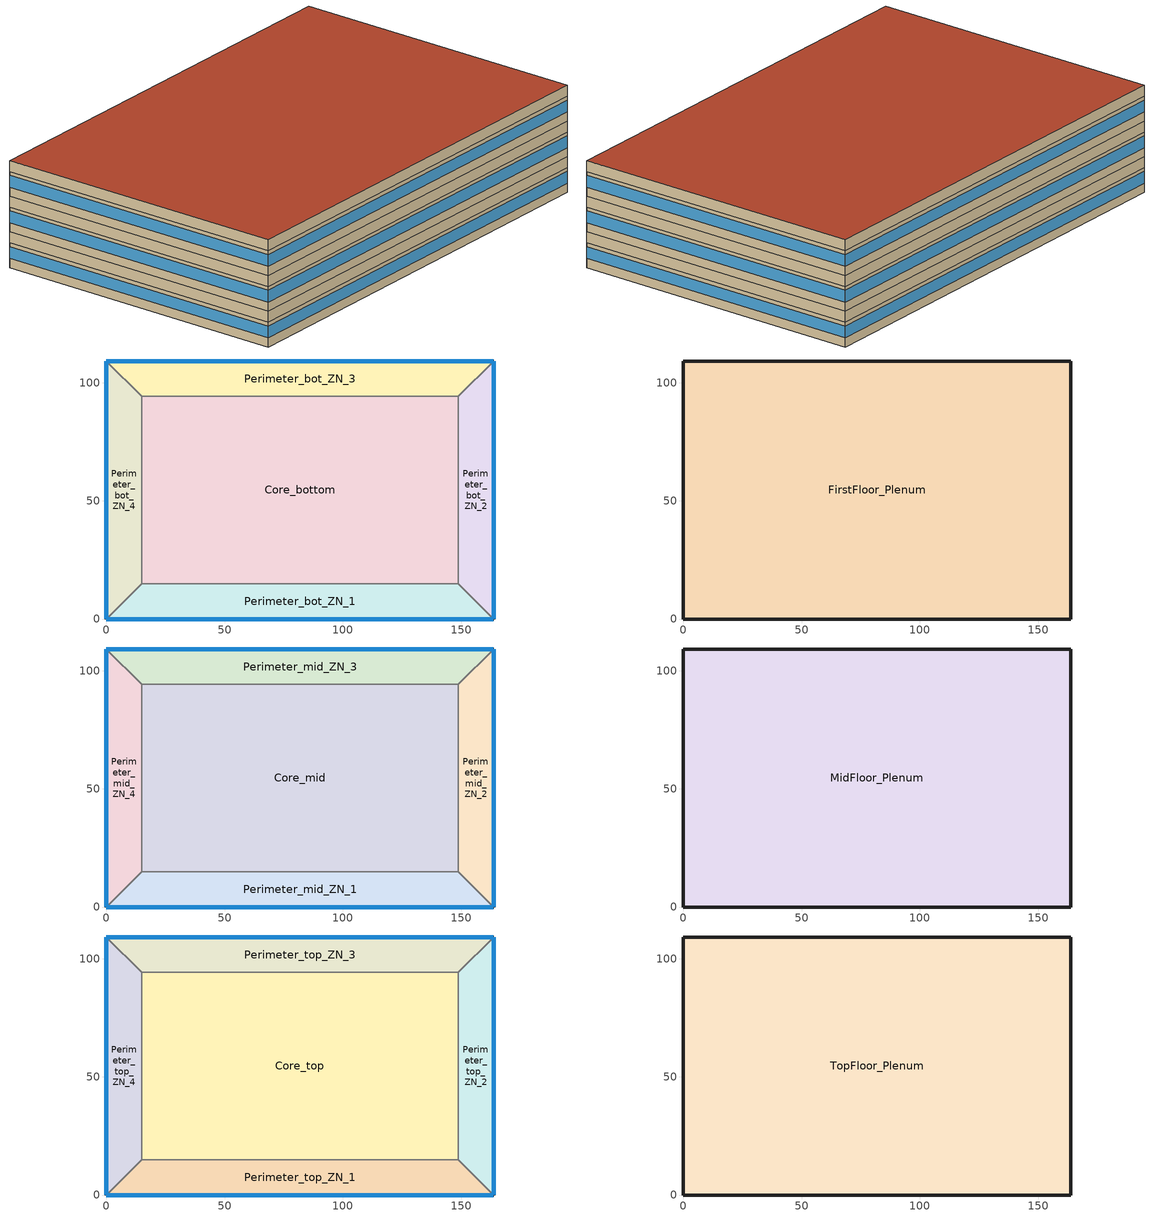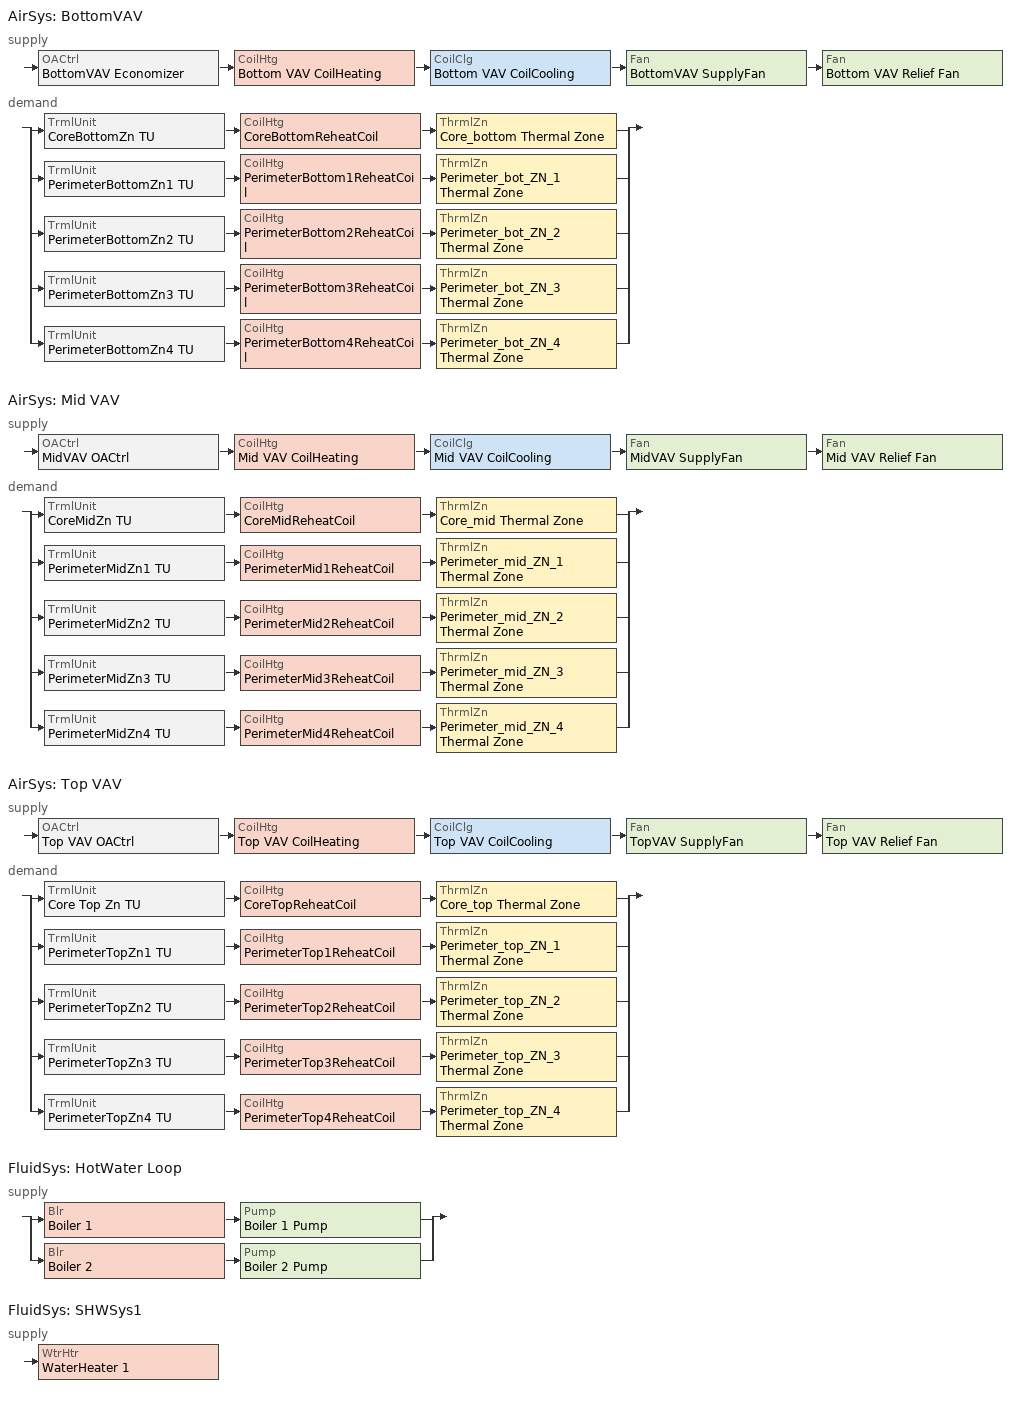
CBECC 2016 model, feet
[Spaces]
Core_bottom
 floor ground (Base_CZ12-SlabOnOrBelowGradeF073): 148.75,94.16 148.75,15 15,15 15,94.16 z0
 wall to Perimeter_bot_ZN_2 (NACM_Interior Wall): 148.75,15 148.75,94.16 z0:9
 wall to Perimeter_bot_ZN_3 (NACM_Interior Wall): 148.75,94.16 15,94.16 z0:9
 wall to Perimeter_bot_ZN_1 (NACM_Interior Wall): 15,15 148.75,15 z0:9
 wall to Perimeter_bot_ZN_4 (NACM_Interior Wall): 15,94.16 15,15 z0:9
Perimeter_bot_ZN_2
 floor ground (Base_CZ12-SlabOnOrBelowGradeF073): 163.75,109.17 163.75,0 148.75,15 148.75,94.16 z0
 wall outside (Base_CZ12-NonresMetalFrameWallU062): 163.75,0 163.75,109.17 z0:9
 wall to Perimeter_bot_ZN_1 (NACM_Interior Wall): 148.75,15 163.75,0 z0:9
 wall to Perimeter_bot_ZN_3 (NACM_Interior Wall): 163.75,109.17 148.75,94.16 z0:9
 window (Base_AllCZ_FixedWindowU36): 163.75,0.01 163.75,109.16 z3.35:7.64
Perimeter_bot_ZN_3
 floor ground (Base_CZ12-SlabOnOrBelowGradeF073): 163.75,109.17 148.75,94.16 15,94.16 0,109.17 z0
 wall outside (Base_CZ12-NonresMetalFrameWallU062): 163.75,109.17 0,109.17 z0:9
 wall to Perimeter_bot_ZN_4 (NACM_Interior Wall): 0,109.17 15,94.16 z0:9
 window (Base_AllCZ_FixedWindowU36): 163.75,109.17 0,109.17 z3.35:7.64
Perimeter_bot_ZN_1
 floor ground (Base_CZ12-SlabOnOrBelowGradeF073): 148.75,15 163.75,0 0,0 15,15 z0
 wall outside (Base_CZ12-NonresMetalFrameWallU062): 0,0 163.75,0 z0:9
 wall to Perimeter_bot_ZN_4 (NACM_Interior Wall): 15,15 0,0 z0:9
 window (Base_AllCZ_FixedWindowU36): 0,0 163.75,0 z3.35:7.64
Perimeter_bot_ZN_4
 floor ground (Base_CZ12-SlabOnOrBelowGradeF073): 0,109.17 15,94.16 15,15 0,0 z0
 wall outside (Base_CZ12-NonresMetalFrameWallU062): 0,109.17 0,0 z0:9
 window (Base_AllCZ_FixedWindowU36): 0,109.16 0,0.01 z3.35:7.64
FirstFloor_Plenum
 floor to Core_bottom (NACM_Drop Ceiling): 148.75,94.16 148.75,15 15,15 15,94.16 z9
 floor to Perimeter_bot_ZN_1 (NACM_Drop Ceiling): 148.75,15 163.75,0 0,0 15,15 z9
 floor to Perimeter_bot_ZN_2 (NACM_Drop Ceiling): 163.75,109.17 163.75,0 148.75,15 148.75,94.16 z9
 floor to Perimeter_bot_ZN_3 (NACM_Drop Ceiling): 163.75,109.17 148.75,94.16 15,94.16 0,109.17 z9
 floor to Perimeter_bot_ZN_4 (NACM_Drop Ceiling): 0,109.17 15,94.16 15,15 0,0 z9
 wall outside (Base_CZ12-NonresMetalFrameWallU062): 163.75,0 163.75,109.17 0,109.17 0,0 163.75,0 z9:13
Core_mid
 floor to FirstFloor_Plenum (NACM_Interior Floor): 148.75,94.16 148.75,15 15,15 15,94.16 z13
 wall to Perimeter_mid_ZN_2 (NACM_Interior Wall): 148.75,15 148.75,94.16 z13:22
 wall to Perimeter_mid_ZN_3 (NACM_Interior Wall): 148.75,94.16 15,94.16 z13:22
 wall to Perimeter_mid_ZN_1 (NACM_Interior Wall): 15,15 148.75,15 z13:22
 wall to Perimeter_mid_ZN_4 (NACM_Interior Wall): 15,94.16 15,15 z13:22
Perimeter_mid_ZN_2
 floor to FirstFloor_Plenum (NACM_Interior Floor): 163.75,109.17 163.75,0 148.75,15 148.75,94.16 z13
 wall outside (Base_CZ12-NonresMetalFrameWallU062): 163.75,0 163.75,109.17 z13:22
 wall to Perimeter_mid_ZN_1 (NACM_Interior Wall): 148.75,15 163.75,0 z13:22
 wall to Perimeter_mid_ZN_3 (NACM_Interior Wall): 163.75,109.17 148.75,94.16 z13:22
 window (Base_AllCZ_FixedWindowU36): 163.75,0.01 163.75,109.16 z16.35:20.64
Perimeter_mid_ZN_3
 floor to FirstFloor_Plenum (NACM_Interior Floor): 163.75,109.17 148.75,94.16 15,94.16 0,109.17 z13
 wall outside (Base_CZ12-NonresMetalFrameWallU062): 163.75,109.17 0,109.17 z13:22
 wall to Perimeter_mid_ZN_4 (NACM_Interior Wall): 0,109.17 15,94.16 z13:22
 window (Base_AllCZ_FixedWindowU36): 163.75,109.17 0,109.17 z16.35:20.64
Perimeter_mid_ZN_1
 floor to FirstFloor_Plenum (NACM_Interior Floor): 148.75,15 163.75,0 0,0 15,15 z13
 wall outside (Base_CZ12-NonresMetalFrameWallU062): 0,0 163.75,0 z13:22
 wall to Perimeter_mid_ZN_4 (NACM_Interior Wall): 15,15 0,0 z13:22
 window (Base_AllCZ_FixedWindowU36): 0,0 163.75,0 z16.35:20.64
Perimeter_mid_ZN_4
 floor to FirstFloor_Plenum (NACM_Interior Floor): 0,109.17 15,94.16 15,15 0,0 z13
 wall outside (Base_CZ12-NonresMetalFrameWallU062): 0,109.17 0,0 z13:22
 window (Base_AllCZ_FixedWindowU36): 0,109.16 0,0.01 z16.35:20.64
MidFloor_Plenum
 floor to Core_mid (NACM_Drop Ceiling): 148.75,94.16 148.75,15 15,15 15,94.16 z22
 floor to Perimeter_mid_ZN_1 (NACM_Drop Ceiling): 148.75,15 163.75,0 0,0 15,15 z22
 floor to Perimeter_mid_ZN_2 (NACM_Drop Ceiling): 163.75,109.17 163.75,0 148.75,15 148.75,94.16 z22
 floor to Perimeter_mid_ZN_3 (NACM_Drop Ceiling): 163.75,109.17 148.75,94.16 15,94.16 0,109.17 z22
 floor to Perimeter_mid_ZN_4 (NACM_Drop Ceiling): 0,109.17 15,94.16 15,15 0,0 z22
 wall outside (Base_CZ12-NonresMetalFrameWallU062): 163.75,0 163.75,109.17 0,109.17 0,0 163.75,0 z22:26
Core_top
 floor to MidFloor_Plenum (NACM_Interior Floor): 148.75,94.16 148.75,15 15,15 15,94.16 z26
 wall to Perimeter_top_ZN_2 (NACM_Interior Wall): 148.75,15 148.75,94.16 z26:35
 wall to Perimeter_top_ZN_3 (NACM_Interior Wall): 148.75,94.16 15,94.16 z26:35
 wall to Perimeter_top_ZN_1 (NACM_Interior Wall): 15,15 148.75,15 z26:35
 wall to Perimeter_top_ZN_4 (NACM_Interior Wall): 15,94.16 15,15 z26:35
Perimeter_top_ZN_2
 floor to MidFloor_Plenum (NACM_Interior Floor): 163.75,109.17 163.75,0 148.75,15 148.75,94.16 z26
 wall outside (Base_CZ12-NonresMetalFrameWallU062): 163.75,0 163.75,109.17 z26:35
 wall to Perimeter_top_ZN_1 (NACM_Interior Wall): 148.75,15 163.75,0 z26:35
 wall to Perimeter_top_ZN_3 (NACM_Interior Wall): 163.75,109.17 148.75,94.16 z26:35
 window (Base_AllCZ_FixedWindowU36): 163.75,0.01 163.75,109.16 z29.35:33.64
Perimeter_top_ZN_3
 floor to MidFloor_Plenum (NACM_Interior Floor): 163.75,109.17 148.75,94.16 15,94.16 0,109.17 z26
 wall outside (Base_CZ12-NonresMetalFrameWallU062): 163.75,109.17 0,109.17 z26:35
 wall to Perimeter_top_ZN_4 (NACM_Interior Wall): 0,109.17 15,94.16 z26:35
 window (Base_AllCZ_FixedWindowU36): 163.75,109.17 0,109.17 z29.35:33.64
Perimeter_top_ZN_1
 floor to MidFloor_Plenum (NACM_Interior Floor): 148.75,15 163.75,0 0,0 15,15 z26
 wall outside (Base_CZ12-NonresMetalFrameWallU062): 0,0 163.75,0 z26:35
 wall to Perimeter_top_ZN_4 (NACM_Interior Wall): 15,15 0,0 z26:35
 window (Base_AllCZ_FixedWindowU36): 0,0 163.75,0 z29.35:33.64
Perimeter_top_ZN_4
 floor to MidFloor_Plenum (NACM_Interior Floor): 0,109.17 15,94.16 15,15 0,0 z26
 wall outside (Base_CZ12-NonresMetalFrameWallU062): 0,109.17 0,0 z26:35
 window (Base_AllCZ_FixedWindowU36): 0,109.16 0,0.01 z29.35:33.64
TopFloor_Plenum
 floor to Core_top (NACM_Drop Ceiling): 148.75,94.16 148.75,15 15,15 15,94.16 z35
 floor to Perimeter_top_ZN_1 (NACM_Drop Ceiling): 148.75,15 163.75,0 0,0 15,15 z35
 floor to Perimeter_top_ZN_2 (NACM_Drop Ceiling): 163.75,109.17 163.75,0 148.75,15 148.75,94.16 z35
 floor to Perimeter_top_ZN_3 (NACM_Drop Ceiling): 163.75,109.17 148.75,94.16 15,94.16 0,109.17 z35
 floor to Perimeter_top_ZN_4 (NACM_Drop Ceiling): 0,109.17 15,94.16 15,15 0,0 z35
 wall outside (Base_CZ12-NonresMetalFrameWallU062): 163.75,0 163.75,109.17 0,109.17 0,0 163.75,0 z35:39
 roof outside (Base_CZ12-FlatNonresWoodFramingAndOtherRoofU034): 163.75,0 163.75,109.17 0,109.17 0,0 z39
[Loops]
AirSys 'BottomVAV'
 supply: OACtrl 'BottomVAV Economizer' > CoilHtg 'Bottom VAV CoilHeating' > CoilClg 'Bottom VAV CoilCooling' > Fan 'BottomVAV SupplyFan' > Fan 'Bottom VAV Relief Fan'
 demand: split
  | TrmlUnit 'CoreBottomZn TU' > CoilHtg 'CoreBottomReheatCoil' > ThrmlZn 'Core_bottom Thermal Zone'
  | TrmlUnit 'PerimeterBottomZn1 TU' > CoilHtg 'PerimeterBottom1ReheatCoil' > ThrmlZn 'Perimeter_bot_ZN_1 Thermal Zone'
  | TrmlUnit 'PerimeterBottomZn2 TU' > CoilHtg 'PerimeterBottom2ReheatCoil' > ThrmlZn 'Perimeter_bot_ZN_2 Thermal Zone'
  | TrmlUnit 'PerimeterBottomZn3 TU' > CoilHtg 'PerimeterBottom3ReheatCoil' > ThrmlZn 'Perimeter_bot_ZN_3 Thermal Zone'
  | TrmlUnit 'PerimeterBottomZn4 TU' > CoilHtg 'PerimeterBottom4ReheatCoil' > ThrmlZn 'Perimeter_bot_ZN_4 Thermal Zone'
AirSys 'Mid VAV'
 supply: OACtrl 'MidVAV OACtrl' > CoilHtg 'Mid VAV CoilHeating' > CoilClg 'Mid VAV CoilCooling' > Fan 'MidVAV SupplyFan' > Fan 'Mid VAV Relief Fan'
 demand: split
  | TrmlUnit 'CoreMidZn TU' > CoilHtg 'CoreMidReheatCoil' > ThrmlZn 'Core_mid Thermal Zone'
  | TrmlUnit 'PerimeterMidZn1 TU' > CoilHtg 'PerimeterMid1ReheatCoil' > ThrmlZn 'Perimeter_mid_ZN_1 Thermal Zone'
  | TrmlUnit 'PerimeterMidZn2 TU' > CoilHtg 'PerimeterMid2ReheatCoil' > ThrmlZn 'Perimeter_mid_ZN_2 Thermal Zone'
  | TrmlUnit 'PerimeterMidZn3 TU' > CoilHtg 'PerimeterMid3ReheatCoil' > ThrmlZn 'Perimeter_mid_ZN_3 Thermal Zone'
  | TrmlUnit 'PerimeterMidZn4 TU' > CoilHtg 'PerimeterMid4ReheatCoil' > ThrmlZn 'Perimeter_mid_ZN_4 Thermal Zone'
AirSys 'Top VAV'
 supply: OACtrl 'Top VAV OACtrl' > CoilHtg 'Top VAV CoilHeating' > CoilClg 'Top VAV CoilCooling' > Fan 'TopVAV SupplyFan' > Fan 'Top VAV Relief Fan'
 demand: split
  | TrmlUnit 'Core Top Zn TU' > CoilHtg 'CoreTopReheatCoil' > ThrmlZn 'Core_top Thermal Zone'
  | TrmlUnit 'PerimeterTopZn1 TU' > CoilHtg 'PerimeterTop1ReheatCoil' > ThrmlZn 'Perimeter_top_ZN_1 Thermal Zone'
  | TrmlUnit 'PerimeterTopZn2 TU' > CoilHtg 'PerimeterTop2ReheatCoil' > ThrmlZn 'Perimeter_top_ZN_2 Thermal Zone'
  | TrmlUnit 'PerimeterTopZn3 TU' > CoilHtg 'PerimeterTop3ReheatCoil' > ThrmlZn 'Perimeter_top_ZN_3 Thermal Zone'
  | TrmlUnit 'PerimeterTopZn4 TU' > CoilHtg 'PerimeterTop4ReheatCoil' > ThrmlZn 'Perimeter_top_ZN_4 Thermal Zone'
FluidSys 'HotWater Loop'
 supply: split
  | Blr 'Boiler 1' > Pump 'Boiler 1 Pump'
  | Blr 'Boiler 2' > Pump 'Boiler 2 Pump'
FluidSys 'SHWSys1'
 supply: WtrHtr 'WaterHeater 1'
[Proj]
030012-OffMed-CECStd16: ZipCode=95814; CompType=NewComplete
[Bldg]
OfficeMedium: TotStoryCnt=3; AboveGrdStoryCnt=3
[ConsAssm]
Base_CZ12-SlabOnOrBelowGradeF073: CompatibleSurfType=UndergroundFloor; SlabType=UnheatedSlabOnGrade; MatRef[1]=Concrete - 140 lb/ft3 - 6 in.
Base_CZ12-NonresMetalFrameWallU062: CompatibleSurfType=ExteriorWall; MatRef[1]=Stucco - 7/8 in.; MatRef[2]=Compliance Insulation R13.99; MatRef[3]=Air - Metal Wall Framing - 16 or 24 in. OC; MatRef[4]=Gypsum Board - 1/2 in.
NACM_Interior Wall: CompatibleSurfType=InteriorWall; MatRef[1]=Gypsum Board - 5/8 in.; MatRef[2]=Air - Metal Wall Framing - 16 or 24 in. OC; MatRef[3]=Gypsum Board - 5/8 in.
Base_CZ12-FlatNonresWoodFramingAndOtherRoofU034: CompatibleSurfType=Roof; MatRef[1]=Metal Standing Seam - 1/16 in.; MatRef[2]=Compliance Insulation R28.63; CRRCInitialRefl=0.63; CRRCAgedRefl=0.63; CRRCInitialEmit=0.85; CRRCAgedEmit=0.85; CRRCProdID=XXXX-XXXX
NACM_Drop Ceiling: CompatibleSurfType=InteriorFloor; MatRef[1]=Acoustic Tile - 3/4 in.
NACM_Interior Floor: CompatibleSurfType=InteriorFloor; MatRef[1]=Metal Deck - 1/16 in.; MatRef[2]=Concrete - 140 lb/ft3 - 4 in.; MatRef[3]=Carpet - 3/4 in.
[Mat]
Name | CodeCat | CodeItem
Concrete - 140 lb/ft3 - 6 in. | Concrete | Concrete - 140 lb/ft3 - 6 in.
Stucco - 7/8 in. | Plastering Materials | Stucco - 7/8 in.
Compliance Insulation R13.99 | Insulation Board | Compliance Insulation R13.99
Air - Metal Wall Framing - 16 or 24 in. OC | Air | Air - Metal Wall Framing - 16 or 24 in. OC
Gypsum Board - 1/2 in. | Bldg Board and Siding | Gypsum Board - 1/2 in.
Gypsum Board - 5/8 in. | Bldg Board and Siding | Gypsum Board - 5/8 in.
Metal Standing Seam - 1/16 in. | Roofing | Metal Standing Seam - 1/16 in.
Compliance Insulation R28.63 | Insulation Board | Compliance Insulation R28.63
Acoustic Tile - 3/4 in. | Finish Materials | Acoustic Tile - 3/4 in.
Metal Deck - 1/16 in. | Bldg Board and Siding | Metal Deck - 1/16 in.
Concrete - 140 lb/ft3 - 4 in. | Concrete | Concrete - 140 lb/ft3 - 4 in.
Carpet - 3/4 in. | Finish Materials | Carpet - 3/4 in.
[FenCons]
Base_AllCZ_FixedWindowU36: FenType=VerticalFenestration; FenProdType=FixedWindow; AssmContext=Manufactured; CertificationMthd=NFRCRated; SHGC=0.25; UFactor=0.36; VT=0.42
[Story]
BottomFlr; MidFlr; TopFloor
[Spc]
Name | Story | CondgType | ThrmlZnRef | Vol | SpcFuncDefaultsRef | ElevCnt | ElevLostFrac | EscalCnt | EscalLostFrac | SHWFluidSegRef | SecSide100PctControlled
Core_bottom | BottomFlr | DirectlyConditioned | Core_bottom Thermal Zone | 95280.3 | Office Mod Defaults | 1 | 1 | 1 | 1 | SHWSys1 Supply
Perimeter_bot_ZN_1 | BottomFlr | DirectlyConditioned | Perimeter_bot_ZN_1 Thermal Zone | 20085.9 | Office Mod Defaults |  |  |  |  | SHWSys1 Supply | 1
Perimeter_bot_ZN_2 | BottomFlr |  | Perimeter_bot_ZN_2 Thermal Zone | 12716.1 | Office Mod Defaults |  |  |  |  | SHWSys1 Supply | 1
Perimeter_bot_ZN_3 | BottomFlr |  | Perimeter_bot_ZN_3 Thermal Zone | 20085.9 | Office Mod Defaults |  |  |  |  | SHWSys1 Supply | 1
Perimeter_bot_ZN_4 | BottomFlr |  | Perimeter_bot_ZN_4 Thermal Zone | 12715.2 | Office Mod Defaults |  |  |  |  | SHWSys1 Supply | 1
FirstFloor_Plenum | BottomFlr | Plenum | FirstFloor_Plenum Thermal Zone | 71503.7
Core_mid | MidFlr |  | Core_mid Thermal Zone | 95280.3 | Office Mod Defaults |  |  |  |  | SHWSys1 Supply
Perimeter_mid_ZN_1 | MidFlr |  | Perimeter_mid_ZN_1 Thermal Zone | 20085.9 | Office Mod Defaults |  |  |  |  | SHWSys1 Supply | 1
Perimeter_mid_ZN_2 | MidFlr |  | Perimeter_mid_ZN_2 Thermal Zone | 12716.1 | Office Mod Defaults |  |  |  |  | SHWSys1 Supply | 1
Perimeter_mid_ZN_3 | MidFlr |  | Perimeter_mid_ZN_3 Thermal Zone | 20085.9 | Office Mod Defaults |  |  |  |  | SHWSys1 Supply | 1
Perimeter_mid_ZN_4 | MidFlr |  | Perimeter_mid_ZN_4 Thermal Zone | 12715.2 | Office Mod Defaults |  |  |  |  | SHWSys1 Supply | 1
MidFloor_Plenum | MidFlr | Plenum | MidFloor_Plenum Thermal Zone | 71503.7
Core_top | TopFloor |  | Core_top Thermal Zone | 95280.3 | Office Mod Defaults |  |  |  |  | SHWSys1 Supply | 1
Perimeter_top_ZN_1 | TopFloor |  | Perimeter_top_ZN_1 Thermal Zone | 20085.9 | Office Mod Defaults |  |  |  |  | SHWSys1 Supply | 1
Perimeter_top_ZN_2 | TopFloor |  | Perimeter_top_ZN_2 Thermal Zone | 12716.1 | Office Mod Defaults |  |  |  |  | SHWSys1 Supply | 1
Perimeter_top_ZN_3 | TopFloor |  | Perimeter_top_ZN_3 Thermal Zone | 20085.9 | Office Mod Defaults |  |  |  |  | SHWSys1 Supply | 1
Perimeter_top_ZN_4 | TopFloor |  | Perimeter_top_ZN_4 Thermal Zone | 12715.2 | Office Mod Defaults |  |  |  |  | SHWSys1 Supply | 1
TopFloor_Plenum | TopFloor | Plenum | TopFloor_Plenum Thermal Zone | 71503.7
[ThrmlZn]
Name | Type | PriAirCondgSysRef | ClgTstatSchRef | HtgTstatSchRef
Core_bottom Thermal Zone; Perimeter_bot_ZN_1 Thermal Zone; Perimeter_bot_ZN_2 Thermal Zone; Perimeter_bot_ZN_3 Thermal Zone; Perimeter_bot_ZN_4 Thermal Zone | Conditioned | BottomVAV | Office ClgSetPt | Office HtgSetPt
FirstFloor_Plenum Thermal Zone; MidFloor_Plenum Thermal Zone; TopFloor_Plenum Thermal Zone | Plenum
Core_mid Thermal Zone |  | Mid VAV | Office ClgSetPt | Office HtgSetPt
Perimeter_mid_ZN_1 Thermal Zone; Perimeter_mid_ZN_2 Thermal Zone; Perimeter_mid_ZN_3 Thermal Zone; Perimeter_mid_ZN_4 Thermal Zone | Conditioned | Mid VAV | Office ClgSetPt | Office HtgSetPt
Core_top Thermal Zone; Perimeter_top_ZN_1 Thermal Zone; Perimeter_top_ZN_2 Thermal Zone; Perimeter_top_ZN_3 Thermal Zone; Perimeter_top_ZN_4 Thermal Zone | Conditioned | Top VAV | Office ClgSetPt | Office HtgSetPt
[AirSys] Type=PVAV; CtrlSysType=DDCToZone; ReheatCtrlMthd=DualMaximum; OptStart=1; ClgCtrl=WarmestResetFlowFirst; ClRstSupHi=60; ClRstSupLow=55
BottomVAV; Mid VAV; Top VAV
[AirSeg]
Name | Sys | Type
Bottom VAV AirSegment Supply | BottomVAV | Supply
Bottom VAV ReturnAirSegment | BottomVAV | Relief
Mid VAV AirSegment Supply | Mid VAV | Supply
MidVAV RetAirSeg | Mid VAV | Relief
Top VAV AirSegment Supply | Top VAV | Supply
TopVAV RetAirSeg | Top VAV | Relief
[CoilHtg] Type=HotWater; FluidSegInRef=HW Primary Supply; FluidSegOutRef=HW Primary Return
Name | Sys
Bottom VAV CoilHeating; CoreBottomReheatCoil; PerimeterBottom1ReheatCoil; PerimeterBottom2ReheatCoil; PerimeterBottom3ReheatCoil; PerimeterBottom4ReheatCoil | BottomVAV
Mid VAV CoilHeating; CoreMidReheatCoil; PerimeterMid1ReheatCoil; PerimeterMid2ReheatCoil; PerimeterMid3ReheatCoil; PerimeterMid4ReheatCoil | Mid VAV
Top VAV CoilHeating; CoreTopReheatCoil; PerimeterTop1ReheatCoil; PerimeterTop2ReheatCoil; PerimeterTop3ReheatCoil; PerimeterTop4ReheatCoil | Top VAV
[CoilClg] Type=DirectExpansion; FuelSrc=Electric; NumClgStages=2; CndsrType=Air
Name | Sys
Bottom VAV CoilCooling | BottomVAV
Mid VAV CoilCooling | Mid VAV
Top VAV CoilCooling | Top VAV
[Fan] CtrlMthd=VariableSpeedDrive
Name | Sys
BottomVAV SupplyFan; Bottom VAV Relief Fan | BottomVAV
MidVAV SupplyFan; Mid VAV Relief Fan | Mid VAV
TopVAV SupplyFan; Top VAV Relief Fan | Top VAV
[TrmlUnit] Type=VAVReheatBox
Name | Sys | ZnServedRef | PriAirSegRef
CoreBottomZn TU | BottomVAV | Core_bottom Thermal Zone | Bottom VAV AirSegment Supply
PerimeterBottomZn1 TU | BottomVAV | Perimeter_bot_ZN_1 Thermal Zone | Bottom VAV AirSegment Supply
PerimeterBottomZn2 TU | BottomVAV | Perimeter_bot_ZN_2 Thermal Zone | Bottom VAV AirSegment Supply
PerimeterBottomZn3 TU | BottomVAV | Perimeter_bot_ZN_3 Thermal Zone | Bottom VAV AirSegment Supply
PerimeterBottomZn4 TU | BottomVAV | Perimeter_bot_ZN_4 Thermal Zone | Bottom VAV AirSegment Supply
CoreMidZn TU | Mid VAV | Core_mid Thermal Zone | Mid VAV AirSegment Supply
PerimeterMidZn1 TU | Mid VAV | Perimeter_mid_ZN_1 Thermal Zone | Mid VAV AirSegment Supply
PerimeterMidZn2 TU | Mid VAV | Perimeter_mid_ZN_2 Thermal Zone | Mid VAV AirSegment Supply
PerimeterMidZn3 TU | Mid VAV | Perimeter_mid_ZN_3 Thermal Zone | Mid VAV AirSegment Supply
PerimeterMidZn4 TU | Mid VAV | Perimeter_mid_ZN_4 Thermal Zone | Mid VAV AirSegment Supply
Core Top Zn TU | Top VAV | Core_top Thermal Zone | Top VAV AirSegment Supply
PerimeterTopZn1 TU | Top VAV | Perimeter_top_ZN_1 Thermal Zone | Top VAV AirSegment Supply
PerimeterTopZn2 TU | Top VAV | Perimeter_top_ZN_2 Thermal Zone | Top VAV AirSegment Supply
PerimeterTopZn3 TU | Top VAV | Perimeter_top_ZN_3 Thermal Zone | Top VAV AirSegment Supply
PerimeterTopZn4 TU | Top VAV | Perimeter_top_ZN_4 Thermal Zone | Top VAV AirSegment Supply
[OACtrl] EconoCtrlMthd=DifferentialDryBulb; EconoIntegration=Integrated
Name | Sys | AirSegSupRef | AirSegRetRef
BottomVAV Economizer | BottomVAV | Bottom VAV AirSegment Supply | Bottom VAV ReturnAirSegment
MidVAV OACtrl | Mid VAV | Mid VAV AirSegment Supply | MidVAV RetAirSeg
Top VAV OACtrl | Top VAV | Top VAV AirSegment Supply | TopVAV RetAirSeg
[FluidSys]
Name | Type | RstSupHi | RstSupLow | RstOutdrHi | RstOutdrLow
HotWater Loop | HotWater | 180 | 130 | 20 | 50
SHWSys1 | ServiceHotWater
[Blr] Sys=HotWater Loop; Type=HotWater; FuelSrc=Gas; DraftType=MechanicalNoncondensing; FluidSegInRef=HW Primary Return; FluidSegOutRef=HW Primary Supply; CapRtd=394894; ThrmlEff=0.8
Boiler 1; Boiler 2
[Pump] Sys=HotWater Loop
Boiler 1 Pump; Boiler 2 Pump
[FluidSeg]
Name | Sys | Type | Src
HW Primary Supply | HotWater Loop | PrimarySupply
HW Primary Return | HotWater Loop | PrimaryReturn
SHWSys1 MuniInlet | SHWSys1 | MakeupFluid | MunicipalWater
SHWSys1 Supply | SHWSys1 | PrimarySupply
[WtrHtr]
WaterHeater 1: Sys=SHWSys1; FluidSegOutRef=SHWSys1 Supply; FluidSegMakeupRef=SHWSys1 MuniInlet; EF=0.637
[SpcFuncDefaults]
Office Mod Defaults: SpcFunc=Office (Greater than 250 square feet in floor area); OccSchRef=Office Occupancy; IntLtgRegSchRef=Office Lights; RecptSchRef=Office Receptacle; ProcElecSchRef=Office Receptacle; CommRfrgEqpSchRef=Office Receptacle; ElevSchRef=Office Elevator; ProcGasSchRef=Office Receptacle; HotWtrHtgSchRef=Office ServiceHotWater
[Sch]
Name | Type | EndMonth[1] | EndDay[1] | SchWeekRef[1]
Office Occupancy | Fraction | 12 | 31 | OfficeOccupancyWk
Office Receptacle | Fraction | 12 | 31 | OfficeReceptacleWk
Office ServiceHotWater | Fraction | 12 | 31 | OfficeServiceHotWaterWk
Office Elevator | Fraction |  |  | OfficeElevatorWk
Office Lights | Fraction | 12 | 31 | OfficeLightsWk
Office ClgSetPt | Temperature | 12 | 31 | OfficeClgSetPtWk
Office HtgSetPt | Temperature | 12 | 31 | OfficeHtgSetPtWk
[SchWeek]
Name | Type | SchDaySunRef | SchDayMonRef | SchDayTueRef | SchDayWedRef | SchDayThuRef | SchDayFriRef | SchDaySatRef | SchDayHolRef | SchDayClgDDRef | SchDayHtgDDRef | SchDayWDRef
OfficeOccupancyWk | Fraction | OfficeOccupancySun | OfficeOccupancyWD | OfficeOccupancyWD | OfficeOccupancyWD | OfficeOccupancyWD | OfficeOccupancyWD | OfficeOccupancySat | OfficeOccupancySun | OnDay | OffDay
OfficeReceptacleWk | Fraction | OfficeReceptacleSun | OfficeReceptacleWD | OfficeReceptacleWD | OfficeReceptacleWD | OfficeReceptacleWD | OfficeReceptacleWD | OfficeReceptacleSat | OfficeReceptacleSun | OnDay | OffDay
OfficeServiceHotWaterWk | Fraction | OfficeServiceHotWaterSun | OfficeServiceHotWaterWD | OfficeServiceHotWaterWD | OfficeServiceHotWaterWD | OfficeServiceHotWaterWD | OfficeServiceHotWaterWD | OfficeServiceHotWaterSat | OfficeServiceHotWaterSun | OnDay | OffDay
OfficeElevatorWk | Fraction | OfficeElevatorSun |  |  |  |  |  | OfficeElevatorSat |  |  |  | OfficeElevatorWD
OfficeLightsWk | Fraction | OfficeLightsSun | OfficeLightsWD | OfficeLightsWD | OfficeLightsWD | OfficeLightsWD | OfficeLightsWD | OfficeLightsSat | OfficeLightsSun | OnDay | OffDay
OfficeClgSetPtWk | Temperature | OfficeClgSetPtSun | OfficeClgSetPtWD | OfficeClgSetPtWD | OfficeClgSetPtWD | OfficeClgSetPtWD | OfficeClgSetPtWD | OfficeClgSetPtSat | OfficeClgSetPtSun | OfficeClgSetPtWD | OfficeClgSetPtWD
OfficeHtgSetPtWk | Temperature | OfficeHtgSetPtSun | OfficeHtgSetPtWD | OfficeHtgSetPtWD | OfficeHtgSetPtWD | OfficeHtgSetPtWD | OfficeHtgSetPtWD | OfficeHtgSetPtSat | OfficeHtgSetPtSun | OfficeHtgSetPtWD | OfficeHtgSetPtWD
[SchDay]
Name | Type | Hr
OfficeOccupancySun | Fraction | ( 0, 0, 0, 0, 0, 0, 0.05, 0.05, 0.05, 0.05, 0.05, 0.05, 0.05, 0.05, 0.05, 0.05, 0.05, 0.05, 0, 0, 0, 0, 0, 0 )
OfficeOccupancyWD | Fraction | ( 0, 0, 0, 0, 0, 0, 0.1, 0.2, 0.95, 0.95, 0.95, 0.95, 0.5, 0.95, 0.95, 0.95, 0.95, 0.3, 0.1, 0.1, 0.1, 0.1, 0.05, 0.05 )
OfficeOccupancySat | Fraction | ( 0, 0, 0, 0, 0, 0, 0.1, 0.1, 0.3, 0.3, 0.3, 0.3, 0.1, 0.1, 0.1, 0.1, 0.1, 0.05, 0.05, 0, 0, 0, 0, 0 )
OfficeReceptacleSun; OfficeLightsSun | Fraction | ( 0.05, 0.05, 0.05, 0.05, 0.05, 0.05, 0.05, 0.05, 0.05, 0.05, 0.05, 0.05, 0.05, 0.05, 0.05, 0.05, 0.05, 0.05, 0.05, 0.05, 0.05, 0.05, 0.05, 0.05 )
OfficeReceptacleWD | Fraction | ( 0.05, 0.05, 0.05, 0.05, 0.05, 0.1, 0.1, 0.3, 0.9, 0.9, 0.9, 0.9, 0.9, 0.9, 0.9, 0.9, 0.9, 0.5, 0.3, 0.3, 0.2, 0.2, 0.1, 0.05 )
OfficeReceptacleSat; OfficeLightsSat | Fraction | ( 0.05, 0.05, 0.05, 0.05, 0.05, 0.05, 0.1, 0.1, 0.3, 0.3, 0.3, 0.3, 0.15, 0.15, 0.15, 0.15, 0.15, 0.05, 0.05, 0.05, 0.05, 0.05, 0.05, 0.05 )
OfficeServiceHotWaterSun | Fraction | ( 0.04, 0.04, 0.04, 0.04, 0.04, 0.07, 0.04, 0.04, 0.04, 0.04, 0.04, 0.06, 0.06, 0.09, 0.06, 0.04, 0.04, 0.04, 0.04, 0.04, 0.04, 0.07, 0.04, 0.04 )
OfficeServiceHotWaterWD | Fraction | ( 0.05, 0.05, 0.05, 0.05, 0.05, 0.08, 0.07, 0.19, 0.35, 0.38, 0.39, 0.47, 0.57, 0.54, 0.34, 0.33, 0.44, 0.26, 0.21, 0.15, 0.17, 0.08, 0.05, 0.05 )
OfficeServiceHotWaterSat | Fraction | ( 0.05, 0.05, 0.05, 0.05, 0.05, 0.08, 0.07, 0.11, 0.15, 0.21, 0.19, 0.23, 0.2, 0.19, 0.15, 0.12, 0.14, 0.07, 0.07, 0.07, 0.07, 0.09, 0.05, 0.05 )
OfficeElevatorWD | Fraction | ( 0, 0, 0, 0, 0, 0, 0, 0.35, 0.69, 0.43, 0.37, 0.43, 0.58, 0.48, 0.37, 0.37, 0.46, 0.62, 0.2, 0.12, 0.04, 0.04, 0, 0 )
OfficeElevatorSat | Fraction | ( 0, 0, 0, 0, 0, 0, 0, 0.16, 0.14, 0.21, 0.18, 0.25, 0.21, 0.13, 0.08, 0.04, 0.05, 0.06, 0, 0, 0, 0, 0, 0 )
OfficeElevatorSun; OffDay | Fraction | ( 0, 0, 0, 0, 0, 0, 0, 0, 0, 0, 0, 0, 0, 0, 0, 0, 0, 0, 0, 0, 0, 0, 0, 0 )
OfficeLightsWD | Fraction | ( 0.05, 0.05, 0.05, 0.05, 0.05, 0.1, 0.1, 0.3, 0.65, 0.65, 0.65, 0.65, 0.65, 0.65, 0.65, 0.65, 0.65, 0.35, 0.3, 0.3, 0.2, 0.2, 0.1, 0.05 )
OnDay | Fraction | ( 1, 1, 1, 1, 1, 1, 1, 1, 1, 1, 1, 1, 1, 1, 1, 1, 1, 1, 1, 1, 1, 1, 1, 1 )
OfficeClgSetPtSun | Temperature | ( 85, 85, 85, 85, 85, 85, 85, 85, 85, 85, 85, 85, 85, 85, 85, 85, 85, 85, 85, 85, 85, 85, 85, 85 )
OfficeClgSetPtWD | Temperature | ( 85, 85, 85, 85, 85, 75, 75, 75, 75, 75, 75, 75, 75, 75, 75, 75, 75, 75, 75, 75, 75, 75, 75, 75 )
OfficeClgSetPtSat | Temperature | ( 85, 85, 85, 85, 85, 75, 75, 75, 75, 75, 75, 75, 75, 75, 75, 75, 75, 75, 75, 85, 85, 85, 85, 85 )
OfficeHtgSetPtSun | Temperature | ( 60, 60, 60, 60, 60, 60, 60, 60, 60, 60, 60, 60, 60, 60, 60, 60, 60, 60, 60, 60, 60, 60, 60, 60 )
OfficeHtgSetPtWD | Temperature | ( 60, 60, 60, 60, 60, 70, 70, 70, 70, 70, 70, 70, 70, 70, 70, 70, 70, 70, 70, 70, 70, 70, 70, 70 )
OfficeHtgSetPtSat | Temperature | ( 60, 60, 60, 60, 60, 70, 70, 70, 70, 70, 70, 70, 70, 70, 70, 70, 70, 70, 70, 60, 60, 60, 60, 60 )
